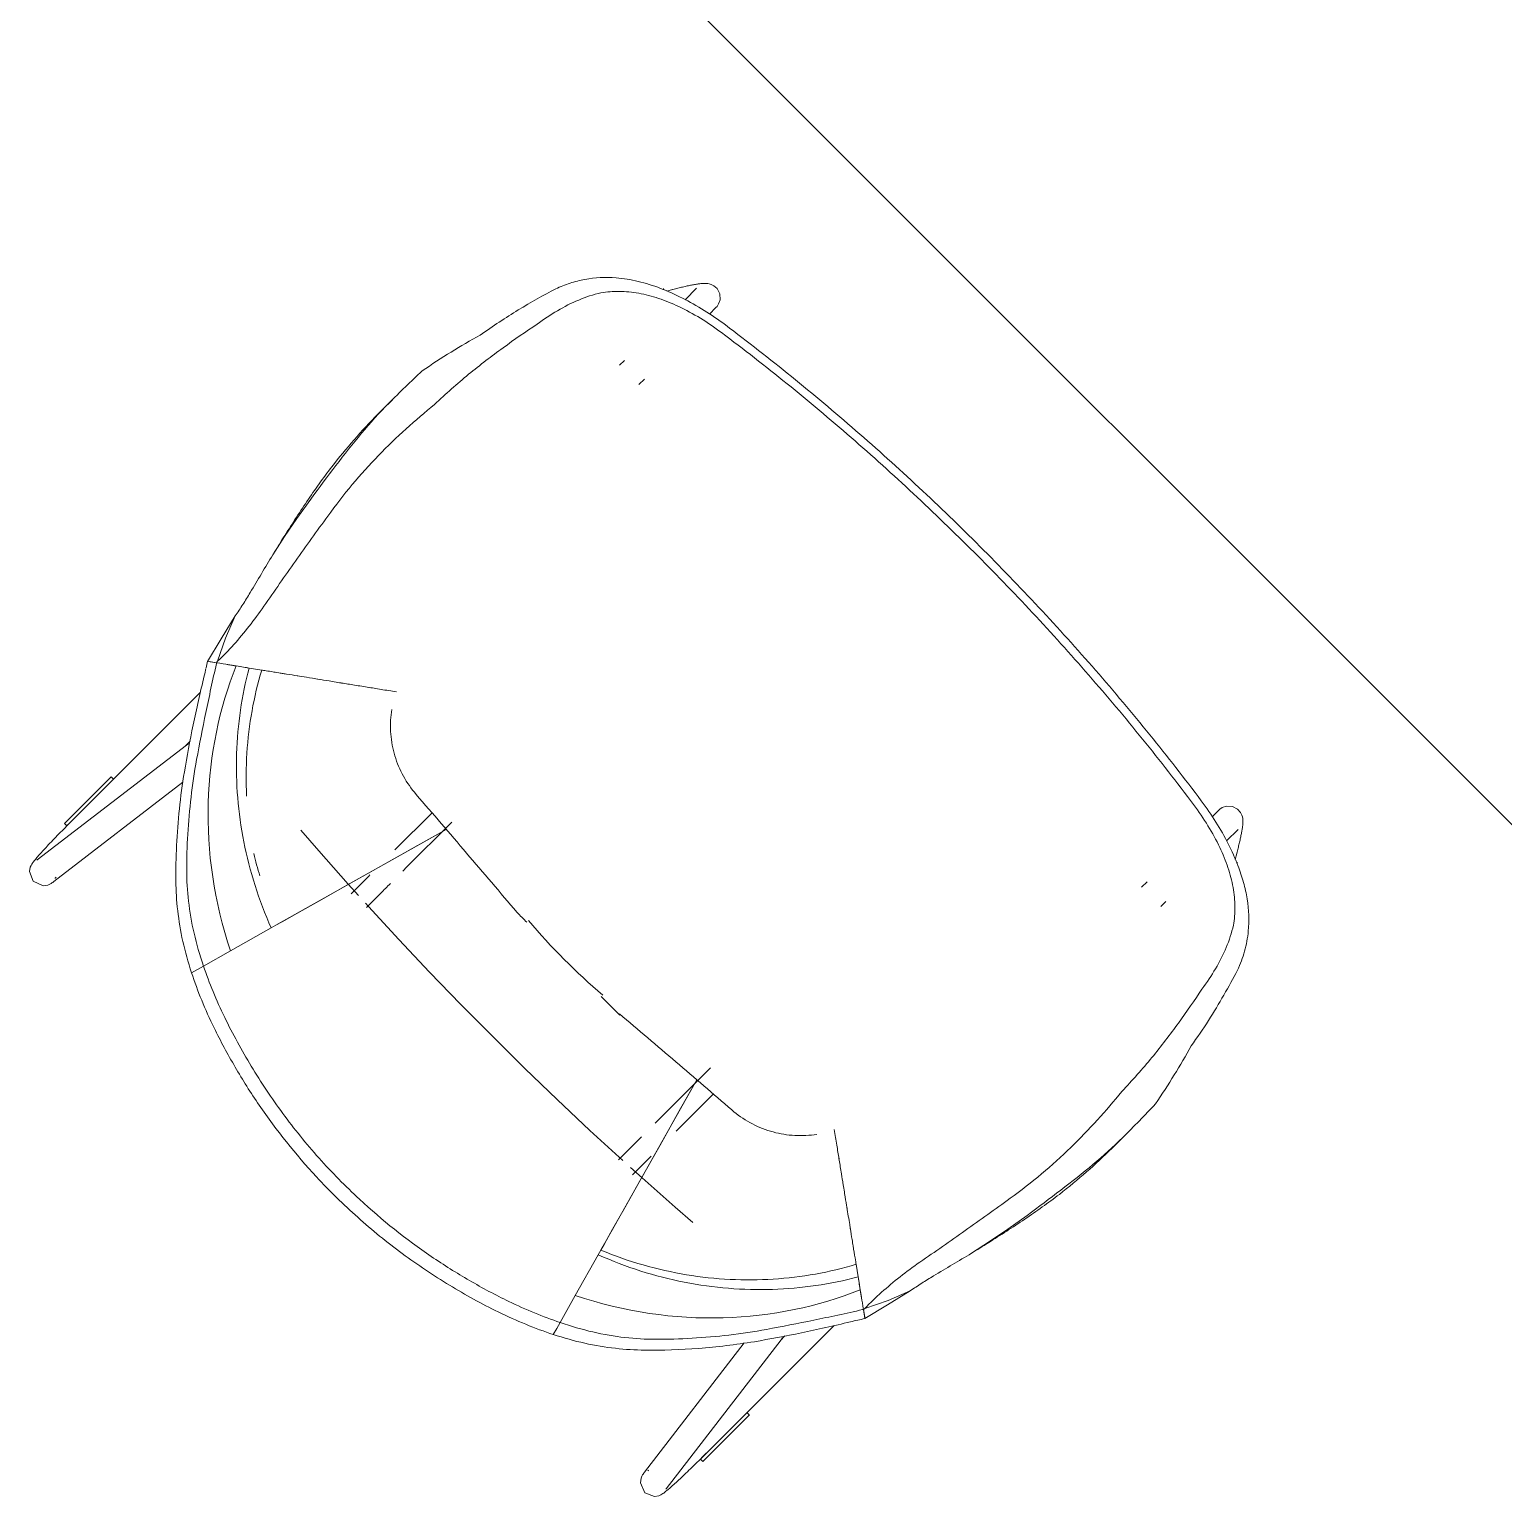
# Model space of a CAD drawing. Header units: millimetres. Extents: x 79795 to 317870, y -36033 to 97293.
# Drawn here: x 169798 to 170660, y 23754 to 24612 of the extents above; entities that cross this region are included whole.
import ezdxf

# ---------------------------------------------------------------- set-up
doc = ezdxf.new("R2010")
doc.units = ezdxf.units.MM
doc.header["$MEASUREMENT"] = 0
doc.layers.add('I-FURN', color=8, linetype='CONTINUOUS', lineweight=9)

msp = doc.modelspace()

# ---------------------------------------------------------------- linework, layer by layer
at = {"layer": 'I-FURN'}
for p, q in [((170182.75, 24629.12), (170677.73, 24134.14)), ((170168.81, 24460.28), (170168.95, 24459.78)), ((170174.14, 24459.71), (170170.74, 24458.8)), ((170174.34, 24459.76), (170174.14, 24459.71)), ((170175.06, 24459.96), (170174.34, 24459.76)), ((170175.78, 24460.14), (170175.06, 24459.96)), ((170176.5, 24460.33), (170175.78, 24460.14)), ((170177.22, 24460.51), (170176.5, 24460.33)), ((170177.93, 24460.69), (170177.22, 24460.51)), ((170178.64, 24460.86), (170177.93, 24460.69)), ((170179.35, 24461.04), (170178.64, 24460.86)), ((170180.04, 24461.2), (170179.35, 24461.04)), ((170180.73, 24461.36), (170180.04, 24461.2)), ((170181.42, 24461.52), (170180.73, 24461.36)), ((170182.09, 24461.67), (170181.42, 24461.52)), ((170188.21, 24460.49), (170181.52, 24453.8)), ((170182.75, 24461.82), (170182.09, 24461.67)), ((170183.4, 24461.96), (170182.75, 24461.82)), ((170184.04, 24462.09), (170183.4, 24461.96)), ((170184.66, 24462.22), (170184.04, 24462.09)), ((170185.28, 24462.34), (170184.66, 24462.22)), ((170185.88, 24462.46), (170185.28, 24462.34)), ((170186.46, 24462.57), (170185.88, 24462.46)), ((170187.03, 24462.67), (170186.46, 24462.57)), ((170187.59, 24462.77), (170187.03, 24462.67)), ((170188.13, 24462.86), (170187.59, 24462.77)), ((170188.66, 24462.95), (170188.13, 24462.86)), ((170189.17, 24463.02), (170188.66, 24462.95)), ((170189.67, 24463.09), (170189.17, 24463.02)), ((170190.16, 24463.16), (170189.67, 24463.09)), ((170190.63, 24463.21), (170190.16, 24463.16)), ((170191.1, 24463.26), (170190.63, 24463.21)), ((170191.56, 24463.3), (170191.1, 24463.26)), ((170192.02, 24463.33), (170191.56, 24463.3)), ((170192.49, 24463.35), (170192.02, 24463.33)), ((170192.97, 24463.36), (170192.49, 24463.35)), ((170193.49, 24463.35), (170192.97, 24463.36)), ((170194.07, 24463.32), (170193.49, 24463.35)), ((170194.75, 24463.24), (170194.07, 24463.32)), ((170195.6, 24463.08), (170194.75, 24463.24)), ((170196.71, 24462.73), (170195.6, 24463.08)), ((170198.23, 24461.96), (170196.71, 24462.73)), ((170200.15, 24460.26), (170198.23, 24461.96)), ((170201.73, 24457.19), (170200.15, 24460.26)), ((170200.15, 24449.87), (170199.53, 24449.18)), ((170201.09, 24451.3), (170200.15, 24449.87)), ((170201.9, 24453.73), (170201.09, 24451.3)), ((170201.73, 24457.19), (170201.9, 24453.73)), ((170195.74, 24445.39), (170199.53, 24449.18)), ((170146.02, 24418.3), (170143.13, 24415.41)), ((170154.45, 24404.09), (170157.68, 24407.33)), ((170010.25, 24395.26), (170004.31, 24389.32)), ((169954.35, 24325.85), (169962.51, 24337.17)), ((169947.18, 24315.18), (169954.35, 24325.85)), ((169940.34, 24304.58), (169947.18, 24315.18)), ((169918.33, 24268.78), (169910.2, 24255.48)), ((169912.61, 24255.83), (169918.33, 24268.78)), ((169910.2, 24255.48), (169902.08, 24242.17)), ((169908.08, 24242.31), (169912.61, 24255.83)), ((169902.12, 24242.27), (169907.5, 24241.4)), ((169907.47, 24241.4), (169902.14, 24242.27)), ((169907.44, 24241.41), (169902.14, 24242.27)), ((169907.38, 24240.92), (169907.47, 24241.4)), ((169908.08, 24242.31), (169907.5, 24241.4)), ((169912.9, 24240.52), (169918.93, 24239.55)), ((169918.93, 24239.55), (169923.25, 24238.85)), ((169923.25, 24238.85), (169926.49, 24238.32)), ((169926.49, 24238.32), (169933.88, 24237.13)), ((169898.11, 24224.29), (169824.16, 24150.33)), ((170009.9, 24214.09), (170009.7, 24212.6)), ((169889.79, 24193.29), (169802.53, 24126.08)), ((169889.31, 24192.86), (169891.98, 24195.53)), ((169889.79, 24193.29), (169890.96, 24194.07)), ((169845.72, 24174.71), (169818.46, 24147.45)), ((169845.77, 24174.67), (169847.14, 24173.3)), ((169812.3, 24113.4), (169887.81, 24171.56)), ((170495.67, 24156.72), (170494.24, 24155.79)), ((170498.1, 24157.53), (170495.67, 24156.72)), ((170501.55, 24157.37), (170498.1, 24157.53)), ((170501.55, 24157.37), (170504.63, 24155.78)), ((169824.15, 24150.31), (169819.88, 24146.04)), ((169820.96, 24147.11), (169821.94, 24148.11)), ((169821.94, 24148.11), (169822.94, 24149.11)), ((169822.94, 24149.11), (169823.94, 24150.11)), ((169823.94, 24150.11), (169824.16, 24150.33)), ((170033.46, 24153.58), (170011.78, 24131.9)), ((170018.02, 24121.17), (170045.05, 24148.21)), ((170493.54, 24155.16), (170489.76, 24151.37)), ((170494.24, 24155.79), (170493.54, 24155.16)), ((170504.63, 24155.78), (170506.33, 24153.86)), ((170506.33, 24153.86), (170507.1, 24152.34)), ((170507.1, 24152.34), (170507.44, 24151.23)), ((170507.44, 24151.23), (170507.61, 24150.38)), ((170507.61, 24150.38), (170507.69, 24149.71)), ((170507.7, 24147.65), (170507.67, 24147.19)), ((170507.69, 24149.71), (170507.72, 24149.13)), ((170507.72, 24148.12), (170507.7, 24147.65)), ((170507.72, 24149.13), (170507.73, 24148.61)), ((170507.73, 24148.61), (170507.72, 24148.12)), ((169812.53, 24138.47), (169813.41, 24139.39)), ((169813.41, 24139.39), (169814.3, 24140.31)), ((169814.3, 24140.31), (169815.21, 24141.26)), ((169815.21, 24141.26), (169816.14, 24142.21)), ((169816.14, 24142.21), (169817.08, 24143.17)), ((169817.08, 24143.17), (169818.04, 24144.15)), ((169818.04, 24144.15), (169819, 24145.13)), ((169819.88, 24146.04), (169818.51, 24147.4)), ((169819, 24145.13), (169819.97, 24146.12)), ((169819.97, 24146.12), (169820.96, 24147.11)), ((169942.15, 24087.83), (170041.73, 24143.94)), ((169956.79, 24143.38), (169967.22, 24131.31)), ((170041.73, 24143.94), (170025.01, 24134.51)), ((170498.16, 24137.15), (170504.86, 24143.85)), ((170506.32, 24139.03), (170506.18, 24138.38)), ((170506.46, 24139.67), (170506.32, 24139.03)), ((170506.59, 24140.3), (170506.46, 24139.67)), ((170506.71, 24140.91), (170506.59, 24140.3)), ((170506.83, 24141.51), (170506.71, 24140.91)), ((170506.94, 24142.1), (170506.83, 24141.51)), ((170507.04, 24142.67), (170506.94, 24142.1)), ((170507.14, 24143.22), (170507.04, 24142.67)), ((170507.23, 24143.76), (170507.14, 24143.22)), ((170507.31, 24144.29), (170507.23, 24143.76)), ((170507.39, 24144.8), (170507.31, 24144.29)), ((170507.46, 24145.3), (170507.39, 24144.8)), ((170507.52, 24145.79), (170507.46, 24145.3)), ((170507.58, 24146.26), (170507.52, 24145.79)), ((170507.63, 24146.73), (170507.58, 24146.26)), ((170507.67, 24147.19), (170507.63, 24146.73)), ((169804.44, 24129.81), (169805.04, 24130.47)), ((169805.04, 24130.47), (169805.67, 24131.16)), ((169805.67, 24131.16), (169806.33, 24131.88)), ((169806.33, 24131.88), (169807.01, 24132.63)), ((169807.01, 24132.63), (169807.73, 24133.4)), ((169807.73, 24133.4), (169808.47, 24134.19)), ((169808.47, 24134.19), (169809.23, 24135.01)), ((169809.23, 24135.01), (169810.02, 24135.84)), ((169810.02, 24135.84), (169810.84, 24136.7)), ((169810.84, 24136.7), (169811.67, 24137.58)), ((169811.67, 24137.58), (169812.53, 24138.47)), ((169967.22, 24131.31), (169984.37, 24111.93)), ((170025.01, 24134.51), (170003.57, 24122.44)), ((170504.32, 24130.69), (170504.13, 24129.97)), ((170504.51, 24131.41), (170504.32, 24130.69)), ((170504.7, 24132.13), (170504.51, 24131.41)), ((170504.88, 24132.85), (170504.7, 24132.13)), ((170505.06, 24133.57), (170504.88, 24132.85)), ((170505.23, 24134.28), (170505.06, 24133.57)), ((170505.4, 24134.98), (170505.23, 24134.28)), ((170505.57, 24135.68), (170505.4, 24134.98)), ((170505.73, 24136.37), (170505.57, 24135.68)), ((170505.89, 24137.05), (170505.73, 24136.37)), ((170506.04, 24137.72), (170505.89, 24137.05)), ((170506.18, 24138.38), (170506.04, 24137.72)), ((169798.03, 24119.23), (169798.5, 24121.74)), ((169798.5, 24121.74), (169798.99, 24122.89)), ((169798.99, 24122.89), (169799.38, 24123.59)), ((169799.38, 24123.59), (169799.72, 24124.12)), ((169799.72, 24124.12), (169800.05, 24124.59)), ((169800.05, 24124.59), (169800.38, 24125.03)), ((169800.38, 24125.03), (169800.72, 24125.48)), ((169800.72, 24125.48), (169801.09, 24125.93)), ((169801.09, 24125.93), (169801.48, 24126.41)), ((169801.48, 24126.41), (169801.9, 24126.91)), ((169801.9, 24126.91), (169802.34, 24127.43)), ((169802.27, 24125.88), (169802.33, 24125.92)), ((169802.33, 24125.92), (169802.48, 24126.04)), ((169802.34, 24127.43), (169802.82, 24127.98)), ((169802.48, 24126.04), (169802.53, 24126.08)), ((169802.82, 24127.98), (169803.33, 24128.56)), ((169803.33, 24128.56), (169803.87, 24129.17)), ((169803.87, 24129.17), (169804.44, 24129.81)), ((170003.57, 24122.44), (169984, 24111.41)), ((170503.17, 24126.37), (170504.08, 24129.77)), ((170504.13, 24129.97), (170504.08, 24129.77)), ((170504.15, 24124.58), (170504.65, 24124.44)), ((169800.12, 24113.57), (169798.03, 24119.23)), ((169800.12, 24113.57), (169805.94, 24110.93)), ((169811.65, 24112.92), (169812.09, 24113.25)), ((169812.09, 24113.25), (169812.3, 24113.4)), ((169813.02, 24115.23), (169813.14, 24115.38)), ((169813.14, 24115.38), (169813.31, 24115.61)), ((169813.31, 24115.61), (169813.55, 24115.89)), ((169996.45, 24116.57), (169986.16, 24106.28)), ((169996.45, 24116.57), (169997.13, 24117.25)), ((170017.2, 24120.35), (170016.38, 24119.53)), ((170018.02, 24121.17), (170017.2, 24120.35)), ((170451.7, 24113.32), (170448.46, 24110.08)), ((169805.94, 24110.93), (169808.69, 24111.34)), ((169808.69, 24111.34), (169809.91, 24111.84)), ((169809.91, 24111.84), (169810.63, 24112.25)), ((169810.63, 24112.25), (169811.18, 24112.59)), ((169811.18, 24112.59), (169811.65, 24112.92)), ((169984, 24111.41), (169967.31, 24102.01)), ((169984.37, 24111.93), (169990.42, 24105.21)), ((169995.08, 24098.23), (170004.93, 24108.08)), ((170005.53, 24108.69), (170004.93, 24108.08)), ((170006.23, 24109.38), (170005.53, 24108.69)), ((170006.94, 24110.1), (170006.23, 24109.38)), ((170007.67, 24110.83), (170006.94, 24110.1)), ((170008.42, 24111.57), (170007.67, 24110.83)), ((170009.17, 24112.33), (170008.42, 24111.57)), ((169967.31, 24102.01), (169954.36, 24094.71)), ((169996.3, 24098.73), (169994.52, 24100.69)), ((170014.03, 24079.5), (169996.3, 24098.73)), ((170459.78, 24098.76), (170462.66, 24101.65)), ((169942.15, 24087.83), (169939.44, 24086.3)), ((169939.44, 24086.3), (169942.15, 24087.83)), ((169945.83, 24089.9), (169942.15, 24087.83)), ((169954.36, 24094.71), (169945.83, 24089.9)), ((169939.44, 24086.3), (169915.56, 24072.85)), ((169915.56, 24072.85), (169939.44, 24086.3)), ((170032.07, 24060.39), (170014.03, 24079.5)), ((169915.56, 24072.85), (169899.85, 24064)), ((169899.85, 24064), (169915.56, 24072.85)), ((169892.83, 24060.04), (169896.33, 24062.02)), ((169892.83, 24060.04), (169896.33, 24062.02)), ((169896.33, 24062.02), (169899.85, 24064)), ((169896.33, 24062.02), (169899.85, 24064)), ((170050.39, 24041.44), (170032.07, 24060.39)), ((170068.95, 24022.69), (170050.39, 24041.44)), ((170143.32, 24035.22), (170143.03, 24036.01)), ((170087.73, 24004.15), (170068.95, 24022.69)), ((170106.69, 23985.86), (170087.73, 24004.15)), ((170196.36, 24004.47), (170165.54, 23973.65)), ((170188.3, 23997.37), (170132.2, 23897.78)), ((170178.88, 23980.64), (170188.3, 23997.37)), ((170125.81, 23967.85), (170106.69, 23985.86)), ((170176.27, 23967.41), (170197.95, 23989.09)), ((170166.8, 23959.2), (170178.88, 23980.64)), ((170145.06, 23950.15), (170125.81, 23967.85)), ((170163.99, 23972.1), (170164.81, 23972.92)), ((170164.81, 23972.92), (170165.54, 23973.65)), ((170152.45, 23960.56), (170142.6, 23950.71)), ((170152.45, 23960.56), (170153.13, 23961.24)), ((170153.13, 23961.24), (170153.83, 23961.94)), ((170153.83, 23961.94), (170154.55, 23962.66)), ((170154.55, 23962.66), (170155.28, 23963.39)), ((170155.28, 23963.39), (170156.02, 23964.13)), ((170155.78, 23939.64), (170166.8, 23959.2)), ((170256.97, 23965.33), (170258.46, 23965.54)), ((170433.69, 23959.94), (170439.63, 23965.88)), ((170150.65, 23941.79), (170160.94, 23952.08)), ((170161.54, 23952.68), (170160.94, 23952.08)), ((170156.3, 23940), (170149.58, 23946.05)), ((170146.37, 23922.94), (170155.78, 23939.64)), ((170175.68, 23922.85), (170156.3, 23940)), ((170139.08, 23910), (170146.37, 23922.94)), ((170185.95, 23913.98), (170175.68, 23922.85)), ((170381.53, 23918.15), (170370.22, 23909.98)), ((170134.27, 23901.46), (170139.08, 23910)), ((170370.22, 23909.98), (170359.55, 23902.81)), ((170130.67, 23895.07), (170132.2, 23897.78)), ((170132.2, 23897.78), (170130.67, 23895.07)), ((170132.2, 23897.78), (170134.27, 23901.46)), ((170359.55, 23902.81), (170348.94, 23895.97)), ((170117.22, 23871.19), (170130.67, 23895.07)), ((170130.67, 23895.07), (170117.22, 23871.19)), ((170281.49, 23889.51), (170282.69, 23882.13)), ((170282.69, 23882.13), (170283.22, 23878.88)), ((170283.22, 23878.88), (170283.91, 23874.56)), ((170283.91, 23874.56), (170284.89, 23868.53)), ((170299.85, 23865.83), (170313.15, 23873.96)), ((170313.15, 23873.96), (170300.2, 23868.24)), ((170108.36, 23855.48), (170117.22, 23871.19)), ((170117.22, 23871.19), (170108.36, 23855.48)), ((170285.77, 23863.11), (170285.29, 23863.01)), ((170286.68, 23863.71), (170285.77, 23863.13)), ((170285.77, 23863.13), (170286.64, 23857.75)), ((170286.64, 23857.77), (170285.77, 23863.11)), ((170286.54, 23858.35), (170285.78, 23863.07)), ((170286.54, 23857.71), (170299.85, 23865.83)), ((170300.2, 23868.24), (170286.68, 23863.71)), ((170108.36, 23855.48), (170106.38, 23851.96)), ((170108.36, 23855.48), (170106.38, 23851.96)), ((170106.38, 23851.96), (170104.41, 23848.46)), ((170106.38, 23851.96), (170104.41, 23848.46)), ((170194.7, 23779.79), (170268.66, 23853.75)), ((170239.9, 23847.61), (170237.2, 23844.91)), ((170237.66, 23845.42), (170238.44, 23846.59)), ((170216.01, 23843.54), (170157.77, 23767.93)), ((170170.44, 23758.16), (170237.66, 23845.42)), ((170217.67, 23802.77), (170219.03, 23801.4)), ((170191.82, 23774.09), (170219.08, 23801.36)), ((170190.41, 23775.51), (170194.71, 23779.81)), ((170191.48, 23776.59), (170192.48, 23777.58)), ((170192.48, 23777.58), (170193.48, 23778.57)), ((170193.48, 23778.57), (170194.48, 23779.57)), ((170194.48, 23779.57), (170194.7, 23779.79)), ((170159.59, 23768.66), (170159.75, 23768.77)), ((170159.75, 23768.77), (170159.97, 23768.95)), ((170159.97, 23768.95), (170160.26, 23769.18)), ((170182.84, 23768.16), (170183.75, 23769.04)), ((170183.75, 23769.04), (170184.68, 23769.93)), ((170184.68, 23769.93), (170185.62, 23770.85)), ((170185.62, 23770.85), (170186.58, 23771.77)), ((170186.58, 23771.77), (170187.54, 23772.71)), ((170187.54, 23772.71), (170188.52, 23773.67)), ((170188.52, 23773.67), (170189.5, 23774.63)), ((170189.5, 23774.63), (170190.49, 23775.61)), ((170191.77, 23774.14), (170190.41, 23775.51)), ((170190.49, 23775.61), (170191.48, 23776.59)), ((170155.3, 23761.58), (170155.71, 23764.32)), ((170157.94, 23755.75), (170155.3, 23761.58)), ((170155.71, 23764.32), (170156.21, 23765.54)), ((170156.21, 23765.54), (170156.61, 23766.27)), ((170156.61, 23766.27), (170156.96, 23766.81)), ((170156.96, 23766.81), (170157.29, 23767.28)), ((170157.29, 23767.28), (170157.61, 23767.72)), ((170157.61, 23767.72), (170157.77, 23767.93)), ((170173.54, 23759.5), (170174.18, 23760.07)), ((170174.18, 23760.07), (170174.84, 23760.67)), ((170174.84, 23760.67), (170175.53, 23761.3)), ((170175.53, 23761.3), (170176.25, 23761.96)), ((170176.25, 23761.96), (170177, 23762.64)), ((170177, 23762.64), (170177.76, 23763.36)), ((170177.76, 23763.36), (170178.56, 23764.1)), ((170178.56, 23764.1), (170179.37, 23764.87)), ((170179.37, 23764.87), (170180.21, 23765.66)), ((170180.21, 23765.66), (170181.07, 23766.47)), ((170181.07, 23766.47), (170181.95, 23767.31)), ((170181.95, 23767.31), (170182.84, 23768.16)), ((170157.94, 23755.75), (170163.6, 23753.66)), ((170163.6, 23753.66), (170166.11, 23754.13)), ((170166.11, 23754.13), (170167.26, 23754.62)), ((170167.26, 23754.62), (170167.96, 23755.01)), ((170167.96, 23755.01), (170168.49, 23755.36)), ((170168.49, 23755.36), (170168.96, 23755.68)), ((170168.96, 23755.68), (170169.4, 23756.01)), ((170169.4, 23756.01), (170169.85, 23756.35)), ((170169.85, 23756.35), (170170.3, 23756.72)), ((170170.25, 23757.9), (170170.29, 23757.96)), ((170170.29, 23757.96), (170170.41, 23758.11)), ((170170.3, 23756.72), (170170.78, 23757.11)), ((170170.41, 23758.11), (170170.44, 23758.16)), ((170170.78, 23757.11), (170171.28, 23757.53)), ((170171.28, 23757.53), (170171.8, 23757.97)), ((170171.8, 23757.97), (170172.35, 23758.45)), ((170172.35, 23758.45), (170172.93, 23758.96)), ((170172.93, 23758.96), (170173.54, 23759.5))]:
    msp.add_line(p, q, dxfattribs=at)
msp.add_arc((170377.46, 24333.09), 376.15, 220.12594, 229.52933, dxfattribs=at)
for centre, major_axis, ratio, start_param, end_param in [((174223.09, 22588.08), (4235.43, 4235.43), 0.743145, 1.876602, 1.878583), ((174466.66, 21533.73), (3756.55, -3756.55), 0.981627, 3.381927, 3.386869), ((169401.14, 24202.06), (411.51, 411.51), 0.743145, 5.413461, 5.421731), ((169401.14, 24202.06), (411.51, 411.51), 0.743145, 5.422469, 5.430001), ((168632.44, 28178.72), (4235.43, 4235.43), 0.743145, 4.404602, 4.406583), ((167578.1, 28422.29), (3756.55, -3756.55), 0.981627, 6.037909, 6.042851), ((170246.42, 23356.77), (411.51, 411.51), 0.743145, 0.853184, 0.869724)]:
    msp.add_ellipse(centre, major_axis=major_axis, ratio=ratio, start_param=start_param, end_param=end_param, dxfattribs=at)
for points, knots in [([(170105.85, 24460.14), (170108.56, 24461.44), (170114.1, 24463.66), (170125.69, 24466.61), (170139, 24467.29), (170154.01, 24464.87), (170162.71, 24462.12), (170167.12, 24460.41)], [-1, -1, -1, -1, -0.85, -0.7, -0.4, -0.2, 0, 0, 0, 0]), ([(170478.89, 24158.43), (170469.2, 24171.33), (170449.29, 24196.84), (170407.31, 24246.83), (170351.26, 24306.89), (170291.2, 24362.94), (170241.22, 24404.91), (170215.7, 24424.83), (170202.79, 24434.52)], [-1, -1, -1, -1, -0.875, -0.75, -0.5, -0.25, -0.125, 0, 0, 0, 0]), ([(170205.02, 24439.02), (170218.02, 24429.24), (170243.75, 24409.15), (170294.14, 24366.83), (170354.68, 24310.31), (170411.2, 24249.76), (170453.53, 24199.37), (170473.61, 24173.65), (170483.39, 24160.65)], [-1, -1, -1, -1, -0.875, -0.75, -0.5, -0.25, -0.125, 0, 0, 0, 0]), ([(169933.88, 24237.13), (169929.21, 24221.58), (169924.78, 24197.11), (169924.61, 24171.83), (169925.04, 24163.37)], [0, 0, 0, 0, 0.3333333, 0.5000122, 0.5000122, 0.5000122, 0.5000122]), ([(169933.88, 24237.13), (169934.41, 24237.04), (169936.07, 24236.77), (169940.08, 24236.12), (169943.43, 24235.58), (169944.88, 24235.34)], [-1, -1, -1, -1, -0.8928571, -0.7857143, -0.7142857, -0.7142857, -0.7142857, -0.7142857]), ([(169944.68, 24235.38), (169945.39, 24235.26), (169946.59, 24235.07), (169947.88, 24234.86), (169948.39, 24234.78)], [-0.71428571, -0.71428571, -0.71428571, -0.71428571, -0.67857143, -0.65609759, -0.65609759, -0.65609759, -0.65609759]), ([(170504.51, 24061.48), (170506.24, 24065.1), (170509.02, 24072.53), (170511.6, 24086.34), (170511.09, 24099.95), (170508.25, 24112.9), (170506.06, 24119.45), (170504.78, 24122.76)], [0, 0, 0, 0, 0.2, 0.4, 0.7, 0.85, 1, 1, 1, 1]), ([(170072.13, 23861.68), (170062.5, 23866.39), (170043.47, 23876.82), (170015.83, 23895.32), (169989.69, 23916.58), (169960.67, 23945.05), (169936.82, 23974.98), (169918.01, 24004.8), (169909.82, 24020.05), (169906.05, 24027.76)], [-1, -1, -1, -1, -0.861111, -0.722222, -0.583333, -0.444444, -0.222222, -0.111111, 0, 0, 0, 0]), ([(169912.2, 24033.92), (169916.89, 24024.26), (169927.27, 24005.2), (169945.73, 23977.51), (169966.97, 23951.34), (169995.45, 23922.31), (170025.41, 23898.49), (170055.29, 23879.73), (170070.57, 23871.58), (170078.29, 23867.84)], [-1, -1, -1, -1, -0.861111, -0.722222, -0.583333, -0.444444, -0.222222, -0.111111, 0, 0, 0, 0]), ([(170271.5, 23951.22), (170271.29, 23952.51), (170270.86, 23955.17), (170270.42, 23957.88), (170270.19, 23959.28)], [0.85714286, 0.85714286, 0.85714286, 0.85714286, 0.89285714, 0.93070121, 0.93070121, 0.93070121, 0.93070121]), ([(170271.32, 23952.34), (170271.74, 23949.72), (170272.21, 23946.86), (170272.66, 23944.04), (170272.71, 23943.76)], [-0.85714286, -0.85714286, -0.85714286, -0.85714286, -0.78571429, -0.77790979, -0.77790979, -0.77790979, -0.77790979]), ([(170273.93, 23936.21), (170273.83, 23936.81), (170273.44, 23939.24), (170273.03, 23941.78), (170272.72, 23943.7), (170272.71, 23943.76)], [0.71428571, 0.71428571, 0.71428571, 0.71428571, 0.73214286, 0.78571429, 0.78716796, 0.78716796, 0.78716796, 0.78716796])]:
    msp.add_open_spline(points, degree=3, knots=knots, dxfattribs=at)
for points in [[(170061.62, 24433.05), (170069.11, 24438.36), (170083.99, 24448.21), (170098.61, 24456.45), (170105.85, 24460.14)], [(170177.74, 24449.79), (170173.8, 24451.67), (170165.98, 24454.85), (170154.3, 24457.88), (170142.95, 24458.99), (170135.73, 24458.43), (170132.19, 24457.82)], [(170167.12, 24460.41), (170171.38, 24458.76), (170179.85, 24454.98), (170192.63, 24447.79), (170200.91, 24442.1), (170205.02, 24439.02)], [(170132.19, 24457.82), (170127.77, 24456.75), (170119.13, 24453.97), (170106.77, 24447.6), (170098.79, 24442.33), (170094.87, 24439.4)], [(170202.79, 24434.52), (170198.71, 24437.58), (170190.44, 24443.19), (170182, 24447.76), (170177.74, 24449.79)], [(170027.68, 24412.13), (170033.3, 24415.99), (170044.59, 24423.34), (170055.94, 24429.94), (170061.62, 24433.05)], [(170094.87, 24439.4), (170088.31, 24435.13), (170075.09, 24425.93), (170054.8, 24410.51), (170041.53, 24398.73), (170034.94, 24392.52)], [(170008.1, 24393.11), (170011.37, 24396.4), (170017.89, 24402.87), (170024.41, 24409.09), (170027.68, 24412.13)], [(169962.51, 24337.17), (169967.43, 24343.78), (169977.2, 24356.91), (169992.16, 24375.88), (170002.62, 24387.59), (170008.1, 24393.11)], [(170034.94, 24392.52), (170029.32, 24387.98), (170018.24, 24378.44), (170002.01, 24362.88), (169986.61, 24345.85), (169977.07, 24333.57), (169972.47, 24327.21)], [(170008.09, 24393.09), (170005.98, 24391), (170003.88, 24388.9), (170001.79, 24386.8)], [(170001.79, 24386.8), (169997.02, 24382), (169987.77, 24372.04), (169979.05, 24361.45), (169974.79, 24356.03)], [(169974.79, 24356.03), (169969.79, 24349.47), (169960.15, 24335.89), (169950.98, 24321.67), (169946.45, 24314.46)], [(169972.47, 24327.21), (169966.16, 24318.47), (169953.61, 24300.94), (169941.25, 24283.28), (169935.11, 24274.42)], [(169918.33, 24268.78), (169919.86, 24270.97), (169922.86, 24275.44), (169925.72, 24280.07), (169927.11, 24282.42)], [(169935.11, 24274.42), (169932.34, 24270.42), (169926.61, 24262.69), (169917.57, 24251.86), (169911.28, 24245.37), (169908.08, 24242.31)], [(169900.27, 24233.81), (169897.85, 24224.03), (169893.54, 24204.84), (169890.14, 24186.52), (169888.62, 24177.62)], [(169895.78, 24184.78), (169897.48, 24193.75), (169901.08, 24212.12), (169905.17, 24231.22), (169907.38, 24240.92)], [(169918.93, 24239.55), (169909.13, 24214.96), (169897.57, 24160.48), (169905.98, 24101.56), (169915.56, 24072.85)], [(169907.44, 24241.41), (169906.01, 24241.64), (169904.25, 24241.93), (169902.14, 24242.27)], [(169907.5, 24241.4), (169910.2, 24240.96), (169912.5, 24240.59), (169914.4, 24240.28)], [(169914.41, 24240.28), (169916.31, 24239.97), (169917.82, 24239.73), (169918.93, 24239.55)], [(169926.49, 24238.32), (169922.21, 24222.14), (169917.25, 24188.45), (169921.44, 24136.45), (169932.15, 24102.58), (169939.44, 24086.3)], [(169918.93, 24239.55), (169920.55, 24239.28), (169921.99, 24239.05), (169923.25, 24238.85)], [(169923.25, 24238.85), (169924.51, 24238.64), (169925.59, 24238.47), (169926.49, 24238.32)], [(169948.4, 24234.77), (169950.43, 24234.45), (169952.63, 24234.09), (169954.97, 24233.71)], [(169954.57, 24233.77), (169956.3, 24233.49), (169958.11, 24233.2), (169959.99, 24232.9)], [(169960, 24232.89), (169962.35, 24232.51), (169964.8, 24232.12), (169967.36, 24231.7)], [(169966.73, 24231.8), (169968.87, 24231.46), (169971.07, 24231.1), (169973.33, 24230.74)], [(169973.32, 24230.74), (169975.95, 24230.31), (169978.68, 24229.87), (169981.45, 24229.42)], [(169980.58, 24229.56), (169983.05, 24229.16), (169985.55, 24228.76), (169988.1, 24228.34)], [(169988.13, 24228.34), (169990.95, 24227.88), (169993.79, 24227.42), (169996.71, 24226.95)], [(169995.6, 24227.13), (169998.25, 24226.7), (170000.95, 24226.26), (170003.67, 24225.82)], [(170003.63, 24225.83), (170006.62, 24225.34), (170009.64, 24224.85), (170012.71, 24224.36)], [(170009.7, 24212.6), (170009.1, 24208.31), (170008.86, 24199.6), (170011.3, 24186.81), (170016.38, 24174.81), (170021.35, 24167.67), (170024.19, 24164.39)], [(169890.02, 24119.93), (169890, 24126.94), (169890.41, 24141.1), (169892.28, 24162.69), (169894.46, 24177.37), (169895.78, 24184.78)], [(169888.62, 24177.62), (169887.43, 24170.31), (169885.47, 24155.82), (169883.87, 24134.52), (169883.6, 24120.52), (169883.67, 24113.58)], [(170024.19, 24164.39), (170033.99, 24153.02), (170053.62, 24130.16), (170073.28, 24107.05), (170083.11, 24095.43)], [(170478.89, 24158.43), (170481.95, 24154.34), (170487.55, 24146.07), (170492.13, 24137.64), (170494.16, 24133.37)], [(170504.78, 24122.76), (170503.13, 24127.01), (170499.35, 24135.48), (170492.15, 24148.27), (170486.46, 24156.55), (170483.39, 24160.65)], [(170494.16, 24133.37), (170496.04, 24129.43), (170499.22, 24121.61), (170502.25, 24109.93), (170503.35, 24098.58), (170502.8, 24091.37), (170502.19, 24087.83)], [(169929.3, 24129.8), (169930.2, 24125.39), (169931.42, 24121.03), (169932.78, 24116.69)], [(169883.67, 24113.58), (169883.69, 24107.95), (169884.42, 24096.48), (169887.35, 24078.5), (169890.78, 24066.24), (169892.83, 24060.04)], [(169899.85, 24064), (169897.61, 24070.46), (169893.88, 24083.26), (169890.72, 24102.04), (169890, 24114.04), (169890.02, 24119.93)], [(170083.11, 24095.43), (170085.06, 24093.48), (170087.01, 24091.53), (170088.95, 24089.59)], [(170502.19, 24087.83), (170501.11, 24083.38), (170498.32, 24074.7), (170491.95, 24062.39), (170486.69, 24054.41), (170483.77, 24050.5)], [(169899.85, 24064), (169901.51, 24059.03), (169905.24, 24049.03), (169909.76, 24038.96), (169912.2, 24033.92)], [(170477.41, 24017.25), (170481, 24022.22), (170487.81, 24032.13), (170496.67, 24047.06), (170502.01, 24056.71), (170504.51, 24061.48)], [(169906.05, 24027.76), (169903.4, 24033.18), (169898.54, 24044), (169894.57, 24054.72), (169892.83, 24060.04)], [(170132.39, 24046.15), (170136.03, 24042.51), (170139.68, 24038.87), (170143.32, 24035.22)], [(170483.77, 24050.5), (170479.5, 24043.94), (170470.3, 24030.71), (170454.87, 24010.43), (170443.09, 23997.16), (170436.89, 23990.57)], [(170143.03, 24036.01), (170154.1, 24026.63), (170176.12, 24007.88), (170197.91, 23989.17), (170208.75, 23979.82)], [(170456.5, 23983.31), (170460.37, 23988.95), (170467.73, 24000.25), (170474.32, 24011.59), (170477.41, 24017.25)], [(170436.89, 23990.57), (170432.35, 23984.96), (170422.8, 23973.87), (170407.25, 23957.65), (170390.22, 23942.24), (170377.94, 23932.7), (170371.57, 23928.11)], [(170208.75, 23979.82), (170212.04, 23976.98), (170219.2, 23972), (170231.2, 23966.93), (170243.99, 23964.49), (170252.69, 23964.73), (170256.97, 23965.33)], [(170456.5, 23983.31), (170453.46, 23980.04), (170447.23, 23973.52), (170440.77, 23967), (170437.48, 23963.73)], [(170268.73, 23968.34), (170269.22, 23965.28), (170269.71, 23962.25), (170270.2, 23959.27)], [(170437.48, 23963.73), (170431.96, 23958.25), (170420.25, 23947.79), (170401.28, 23932.83), (170388.15, 23923.06), (170381.53, 23918.15)], [(170431.16, 23957.42), (170433.27, 23959.51), (170435.36, 23961.61), (170437.45, 23963.72)], [(170400.39, 23930.42), (170405.82, 23934.68), (170416.41, 23943.41), (170426.36, 23952.65), (170431.16, 23957.42)], [(170273.79, 23937.08), (170274.24, 23934.3), (170274.68, 23931.59), (170275.1, 23928.96)], [(170276.17, 23922.37), (170275.83, 23924.5), (170275.47, 23926.7), (170275.1, 23928.96)], [(170371.57, 23928.11), (170362.84, 23921.79), (170345.31, 23909.25), (170327.65, 23896.88), (170318.79, 23890.74)], [(170358.83, 23902.09), (170366.03, 23906.61), (170380.26, 23915.78), (170393.83, 23925.42), (170400.39, 23930.42)], [(170276.07, 23922.99), (170276.66, 23919.36), (170277.22, 23915.89), (170277.74, 23912.71)], [(170278.14, 23910.21), (170278.01, 23911.02), (170277.87, 23911.86), (170277.74, 23912.71)], [(170278.08, 23910.61), (170278.46, 23908.24), (170278.81, 23906.09), (170279.14, 23904.06)], [(170132.2, 23897.78), (170148.51, 23891.03), (170182.23, 23881.45), (170233.32, 23878.94), (170265.95, 23884.84), (170281.49, 23889.51)], [(170279.75, 23900.31), (170279.56, 23901.46), (170279.36, 23902.68), (170279.15, 23903.98)], [(170279.71, 23900.52), (170280.18, 23897.6), (170280.97, 23892.73), (170281.38, 23890.21), (170281.49, 23889.51)], [(170130.67, 23895.07), (170146.95, 23887.78), (170180.82, 23877.07), (170232.82, 23872.88), (170266.51, 23877.85), (170282.69, 23882.13)], [(170318.79, 23890.74), (170314.79, 23887.97), (170307.05, 23882.25), (170296.23, 23873.2), (170289.74, 23866.91), (170286.68, 23863.71)], [(170283.22, 23878.88), (170283.01, 23880.14), (170282.84, 23881.22), (170282.69, 23882.13)], [(170313.15, 23873.96), (170315.34, 23875.49), (170319.8, 23878.49), (170324.44, 23881.35), (170326.79, 23882.74)], [(170117.22, 23871.19), (170145.92, 23861.62), (170204.85, 23853.2), (170259.33, 23864.76), (170283.91, 23874.56)], [(170283.91, 23874.56), (170283.65, 23876.18), (170283.42, 23877.62), (170283.22, 23878.88)], [(170284.65, 23870.04), (170284.34, 23871.95), (170284.09, 23873.45), (170283.91, 23874.56)], [(170078.29, 23867.84), (170083.33, 23865.39), (170093.4, 23860.88), (170103.4, 23857.14), (170108.36, 23855.48)], [(170285.77, 23863.13), (170285.33, 23865.83), (170284.96, 23868.13), (170284.65, 23870.04)], [(170285.78, 23863.07), (170285.99, 23861.78), (170286.25, 23860.16), (170286.54, 23858.34)], [(170104.41, 23848.46), (170099.09, 23850.21), (170088.37, 23854.17), (170077.55, 23859.04), (170072.13, 23861.68)], [(170164.3, 23845.65), (170158.41, 23845.63), (170146.41, 23846.35), (170127.62, 23849.51), (170114.83, 23853.24), (170108.36, 23855.48)], [(170221.99, 23844.25), (170230.94, 23845.78), (170249.31, 23849.19), (170268.45, 23853.49), (170278.18, 23855.9)], [(170285.29, 23863.01), (170275.6, 23860.81), (170256.51, 23856.72), (170238.13, 23853.12), (170229.14, 23851.41)], [(170104.41, 23848.46), (170110.61, 23846.42), (170122.86, 23842.99), (170140.84, 23840.05), (170152.32, 23839.33), (170157.94, 23839.3)], [(170229.14, 23851.41), (170221.75, 23850.1), (170207.08, 23847.92), (170185.46, 23846.04), (170171.31, 23845.63), (170164.3, 23845.65)], [(170157.94, 23839.3), (170168.29, 23839.17), (170189.3, 23839.87), (170210.98, 23842.48), (170221.99, 23844.25)]]:
    msp.add_open_spline(points, degree=3, dxfattribs=at)

doc.saveas('drawing.dxf')
